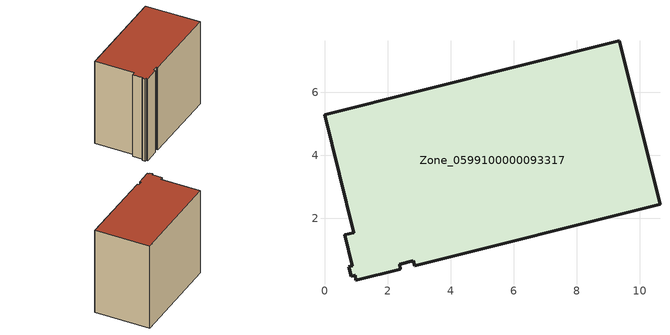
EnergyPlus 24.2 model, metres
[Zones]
Zone_0599100000093317
 floor ground (C_G): 2.41,0.38 0.99,0.03 0.97,0.19 0.85,0.16 0.77,0.46 0.88,0.49 0.64,1.47 0.93,1.54 0,5.28 9.35,7.64 10.65,2.44 2.86,0.49 2.82,0.65 2.4,0.54 z0
 wall outside (C_F): 0.93,1.54 0.64,1.47 0.88,0.49 0.77,0.46 0.85,0.16 0.97,0.19 0.99,0.03 2.41,0.38 2.4,0.54 2.82,0.65 2.86,0.49 10.65,2.44 9.35,7.64 0,5.28 0.93,1.54 z0:8.57
 roof outside (C_R): 0.99,0.03 2.41,0.38 2.4,0.54 2.82,0.65 2.86,0.49 10.65,2.44 9.35,7.64 0,5.28 0.93,1.54 0.64,1.47 0.88,0.49 0.77,0.46 0.85,0.16 0.97,0.19 z8.57
[BUILDING]
Pand.0599100000093317: North Axis=0; Terrain=City; Loads Convergence Tolerance Value=0.04; Temperature Convergence Tolerance Value=0.4; Solar Distribution=FullExterior; Maximum Number of Warmup Days=25; Minimum Number of Warmup Days=1
[Site:Location]
Rotterdam.The.Hague.AP_ZH_NLD Design_Conditions: Latitude=51.96; Longitude=4.45; Time Zone=1; Elevation=-4.5
[SITE:GROUNDTEMPERATURE:BUILDINGSURFACE]
18, 18, 18, 18, 18, 18, 18, 18, 18, 18, 18, 18
[MATERIAL] Thermal Absorptance=0.9; Solar Absorptance=0.7; Visible Absorptance=0.7
Name | Roughness | Thickness | Conductivity | Density | Specific Heat
G.TC.1975-1991 | MediumSmooth | 0.15 | 0.288461 | 540 | 1210
F.TC.1975-1991 | Rough | 0.3 | 0.230769 | 1920 | 840
R.TC.1975-1991 | MediumRough | 0.2 | 0.153846 | 1500 | 1000
[CONSTRUCTION]
C_G: G.TC.1975-1991
C_F: F.TC.1975-1991
C_R: R.TC.1975-1991
[ZONE]
Zone_0599100000093317: Type=1; Multiplier=1; Ceiling Height=Autocalculate; Volume=Autocalculate; Floor Area=autocalculate; Part of Total Floor Area=Yes
[ZONEINFILTRATION:DESIGNFLOWRATE]
Infil_Zone_0599100000093317: Zone or ZoneList or Space or SpaceList=Zone_0599100000093317; Schedule=AlwaysOn; Design Flow Rate Calculation Method=Flow/Area; Flow Rate per Floor Area=0.003; Constant Term Coefficient=1; Temperature Term Coefficient=0; Velocity Term Coefficient=0; Velocity Squared Term Coefficient=0
[HVACTEMPLATE:ZONE:IDEALLOADSAIRSYSTEM]
Zone_0599100000093317: Maximum Heating Supply Air Temperature=50; Minimum Cooling Supply Air Temperature=13; Maximum Heating Supply Air Humidity Ratio=0.0156; Minimum Cooling Supply Air Humidity Ratio=0.0077; Heating Limit=NoLimit; Cooling Limit=NoLimit; Dehumidification Control Type=ConstantSensibleHeatRatio; Cooling Sensible Heat Ratio=0.7; Dehumidification Setpoint=60; Humidification Control Type=None; Humidification Setpoint=30; Outdoor Air Method=None; Outdoor Air Flow Rate per Person=0.00944; Outdoor Air Flow Rate per Zone Floor Area=0; Outdoor Air Flow Rate per Zone=0; Demand Controlled Ventilation Type=None; Outdoor Air Economizer Type=NoEconomizer; Heat Recovery Type=None; Sensible Heat Recovery Effectiveness=0.7; Latent Heat Recovery Effectiveness=0.65
[ZONECONTROL:THERMOSTAT]
ThermostatControl_Zone_0599100000093317: Zone or ZoneList=Zone_0599100000093317; Control Type Schedule=DualSetpointControlType; Control 1=Thermostat_Zone_0599100000093317; Temperature Difference Between Cutout And Setpoint=0
[THERMOSTATSETPOINT:DUALSETPOINT]
Thermostat_Zone_0599100000093317: Heating Setpoint Temperature Schedule=HeatingSetpoint_Zone_0599100000093317; Cooling Setpoint Temperature Schedule=CoolingSetpoint_Zone_0599100000093317
[SCHEDULE:COMPACT]
HeatingSetpoint_Zone_0599100000093317: Through: 12/31, For: AllDays, Until: 24:00, 21
CoolingSetpoint_Zone_0599100000093317: Through: 12/31, For: AllDays, Until: 24:00, 24
DualSetpointControlType: Through: 12/31, For: AllDays, Until: 24:00, 4
AlwaysOn: Through: 12/31, For: AllDays, Until: 24:00, 1
